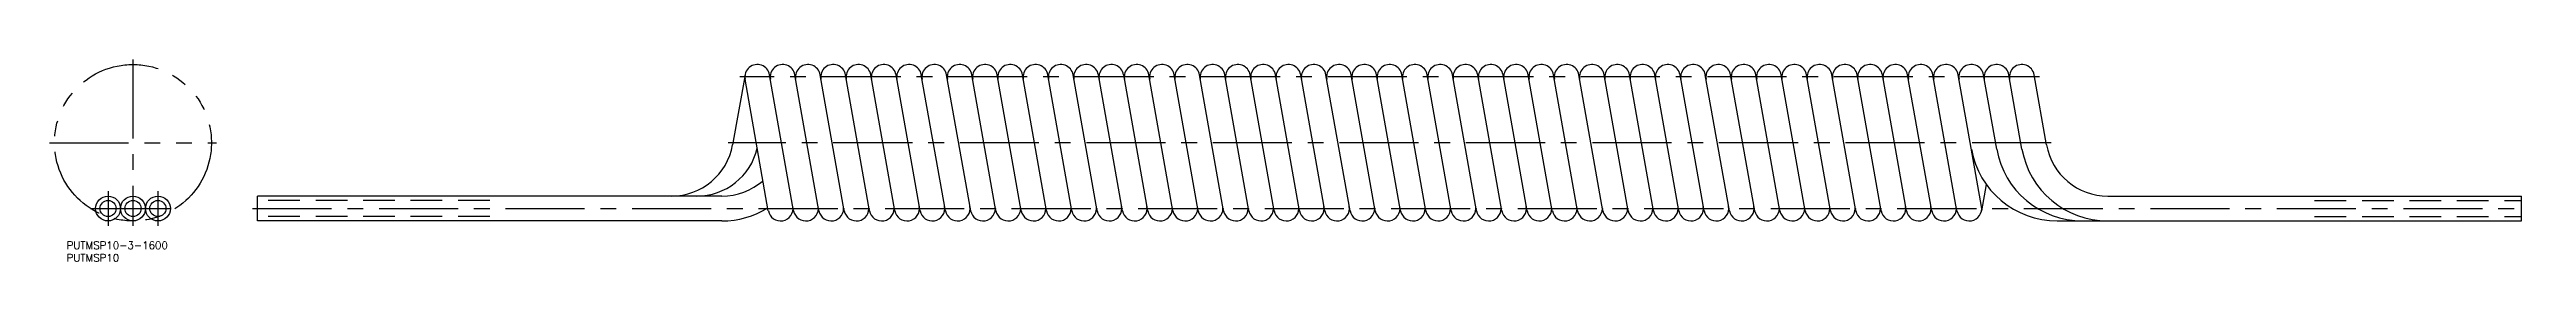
# Model space of a CAD drawing. Extents: x -34 to 961, y -21 to 60.
import ezdxf

# ---------------------------------------------------------------- set-up
doc = ezdxf.new("R2010")
doc.units = 0
for name, pattern in [('CENTER', [50.8, 31.75, -6.35, 6.35, -6.35]), ('DASHED', [19.05, 12.7, -6.35]), ('PHANTOM', [63.5, 31.75, -6.35, 6.35, -6.35, 6.35, -6.35])]:
    doc.linetypes.add(name, pattern=pattern)
doc.layers.get('0').update_dxf_attribs({"linetype": 'CONTINUOUS'})
doc.layers.add('CENTER', color=1, linetype='CENTER')
doc.styles.get("Standard").update_dxf_attribs({"font": 'txt.shx', "height": 3, "bigfont": 'bigfont.shx'})

msp = doc.modelspace()

# ---------------------------------------------------------------- linework, layer by layer
at = {"color": 7, "linetype": 'CONTINUOUS'}
for p, q in [((245.76, 53.87), (240.78, 25.66)), ((255.1, -0.87), (245.76, 52.13)), ((265.26, -0.87), (255.61, 53.87)), ((255.91, 53.87), (255.76, 53)), ((275.41, -0.87), (265.76, 53.87)), ((266.07, 53.87), (265.91, 53)), ((285.57, -0.87), (275.91, 53.87)), ((276.22, 53.87), (276.07, 53)), ((295.72, -0.87), (286.07, 53.87)), ((286.37, 53.87), (286.22, 53)), ((305.87, -0.87), (296.22, 53.87)), ((296.53, 53.87), (296.38, 53)), ((316.03, -0.87), (306.38, 53.87)), ((306.68, 53.87), (306.53, 53)), ((326.18, -0.87), (316.53, 53.87)), ((316.84, 53.87), (316.68, 53)), ((336.34, -0.87), (326.69, 53.87)), ((326.99, 53.87), (326.84, 53)), ((346.49, -0.87), (336.84, 53.87)), ((337.15, 53.87), (336.99, 53)), ((356.65, -0.87), (346.99, 53.87)), ((347.3, 53.87), (347.15, 53)), ((366.8, -0.87), (357.15, 53.87)), ((357.45, 53.87), (357.3, 53)), ((376.95, -0.87), (367.3, 53.87)), ((367.61, 53.87), (367.46, 53)), ((387.11, -0.87), (377.46, 53.87)), ((377.76, 53.87), (377.61, 53)), ((397.26, -0.87), (387.61, 53.87)), ((387.92, 53.87), (387.76, 53)), ((407.42, -0.87), (397.77, 53.87)), ((398.07, 53.87), (397.92, 53)), ((417.57, -0.87), (407.92, 53.87)), ((408.23, 53.87), (408.07, 53)), ((427.73, -0.87), (418.07, 53.87)), ((418.38, 53.87), (418.23, 53)), ((437.88, -0.87), (428.23, 53.87)), ((428.53, 53.87), (428.38, 53)), ((448.03, -0.87), (438.38, 53.87)), ((438.69, 53.87), (438.54, 53)), ((458.19, -0.87), (448.54, 53.87)), ((448.84, 53.87), (448.69, 53)), ((468.34, -0.87), (458.69, 53.87)), ((459, 53.87), (458.84, 53)), ((478.5, -0.87), (468.84, 53.87)), ((469.15, 53.87), (469, 53)), ((488.65, -0.87), (479, 53.87)), ((479.31, 53.87), (479.15, 53)), ((498.81, -0.87), (489.15, 53.87)), ((489.46, 53.87), (489.31, 53)), ((508.96, -0.87), (499.31, 53.87)), ((499.61, 53.87), (499.46, 53)), ((519.11, -0.87), (509.46, 53.87)), ((509.77, 53.87), (509.62, 53)), ((529.27, -0.87), (519.62, 53.87)), ((519.92, 53.87), (519.77, 53)), ((539.42, -0.87), (529.77, 53.87)), ((530.08, 53.87), (529.92, 53)), ((549.58, -0.87), (539.92, 53.87)), ((540.23, 53.87), (540.08, 53)), ((559.73, -0.87), (550.08, 53.87)), ((550.39, 53.87), (550.23, 53)), ((569.88, -0.87), (560.23, 53.87)), ((560.54, 53.87), (560.39, 53)), ((580.04, -0.87), (570.39, 53.87)), ((570.69, 53.87), (570.54, 53)), ((590.19, -0.87), (580.54, 53.87)), ((580.85, 53.87), (580.69, 53)), ((600.35, -0.87), (590.7, 53.87)), ((591, 53.87), (590.85, 53)), ((610.5, -0.87), (600.85, 53.87)), ((601.16, 53.87), (601, 53)), ((620.66, -0.87), (611, 53.87)), ((611.31, 53.87), (611.16, 53)), ((630.81, -0.87), (621.16, 53.87)), ((621.47, 53.87), (621.31, 53)), ((640.96, -0.87), (631.31, 53.87)), ((631.62, 53.87), (631.47, 53)), ((651.12, -0.87), (641.47, 53.87)), ((641.77, 53.87), (641.62, 53)), ((661.27, -0.87), (651.62, 53.87)), ((651.93, 53.87), (651.77, 53)), ((671.43, -0.87), (661.78, 53.87)), ((662.08, 53.87), (661.93, 53)), ((681.58, -0.87), (671.93, 53.87)), ((672.24, 53.87), (672.08, 53)), ((691.74, -0.87), (682.08, 53.87)), ((682.39, 53.87), (682.24, 53)), ((701.89, -0.87), (692.24, 53.87)), ((692.54, 53.87), (692.39, 53)), ((712.04, -0.87), (702.39, 53.87)), ((702.7, 53.87), (702.55, 53)), ((722.2, -0.87), (712.55, 53.87)), ((712.85, 53.87), (712.7, 53)), ((732.35, -0.87), (722.7, 53.87)), ((723.01, 53.87), (722.85, 53)), ((742.2, 0.87), (732.86, 53.87)), ((733.16, 53.87), (733.01, 53)), ((748.29, 23.92), (743.01, 53.87)), ((743.32, 53.87), (743.16, 53)), ((758.44, 23.92), (753.16, 53.87)), ((753.47, 53.87), (753.32, 53)), ((768.29, 25.66), (763.32, 53.87)), ((50, -5), (50, 5)), ((236.47, 5), (50, 5)), ((265.1, 0), (264.95, -0.87)), ((275.26, 0), (275.1, -0.87)), ((285.41, 0), (285.26, -0.87)), ((295.57, 0), (295.41, -0.87)), ((305.72, 0), (305.57, -0.87)), ((315.88, 0), (315.72, -0.87)), ((326.03, 0), (325.88, -0.87)), ((336.18, 0), (336.03, -0.87)), ((346.34, 0), (346.18, -0.87)), ((356.49, 0), (356.34, -0.87)), ((366.65, 0), (366.49, -0.87)), ((376.8, 0), (376.65, -0.87)), ((386.95, 0), (386.8, -0.87)), ((397.11, 0), (396.96, -0.87)), ((407.26, 0), (407.11, -0.87)), ((417.42, 0), (417.26, -0.87)), ((427.57, 0), (427.42, -0.87)), ((437.73, 0), (437.57, -0.87)), ((447.88, 0), (447.73, -0.87)), ((458.03, 0), (457.88, -0.87)), ((468.19, 0), (468.04, -0.87)), ((478.34, 0), (478.19, -0.87)), ((488.5, 0), (488.34, -0.87)), ((498.65, 0), (498.5, -0.87)), ((508.81, 0), (508.65, -0.87)), ((518.96, 0), (518.81, -0.87)), ((529.11, 0), (528.96, -0.87)), ((539.27, 0), (539.12, -0.87)), ((549.42, 0), (549.27, -0.87)), ((559.58, 0), (559.42, -0.87)), ((569.73, 0), (569.58, -0.87)), ((579.89, 0), (579.73, -0.87)), ((590.04, 0), (589.89, -0.87)), ((600.19, 0), (600.04, -0.87)), ((610.35, 0), (610.2, -0.87)), ((620.5, 0), (620.35, -0.87)), ((630.66, 0), (630.5, -0.87)), ((640.81, 0), (640.66, -0.87)), ((650.97, 0), (650.81, -0.87)), ((661.12, 0), (660.97, -0.87)), ((671.27, 0), (671.12, -0.87)), ((681.43, 0), (681.28, -0.87)), ((691.58, 0), (691.43, -0.87)), ((701.74, 0), (701.58, -0.87)), ((711.89, 0), (711.74, -0.87)), ((722.05, 0), (721.89, -0.87)), ((732.2, 0), (732.05, -0.87)), ((744.07, 9.73), (742.2, -0.87)), ((792.91, 5), (959, 5)), ((959, -5), (959, 5)), ((236.47, -5), (50, -5)), ((772.6, -5), (959, -5))]:
    msp.add_line(p, q, dxfattribs=at)
at = {"color": 3, "linetype": 'PHANTOM'}
msp.add_line((-33.5, 26.5), (33.5, 26.5), dxfattribs=at)
at = {"color": 3, "linetype": 'DASHED'}
for p, q in [((143.24, 3.25), (50, 3.25)), ((875.96, 3.25), (959, 3.25)), ((143.24, -3.25), (50, -3.25)), ((875.96, -3.25), (959, -3.25))]:
    msp.add_line(p, q, dxfattribs=at)
at = {"color": 3, "linetype": 'PHANTOM'}
msp.add_circle((0, 26.5), 31.5, dxfattribs=at)
at = {"color": 7, "linetype": 'CONTINUOUS'}
for centre, radius in [((-10, 0), 5), ((-10, 0), 3.25), ((0, 0), 5), ((0, 0), 3.25), ((10, 0), 5), ((10, 0), 3.25)]:
    msp.add_circle(centre, radius, dxfattribs=at)
for centre, radius, start, end in [((250.68, 53), 5, 10, 190), ((260.84, 53), 5, 10, 190), ((270.99, 53), 5, 10, 190), ((281.14, 53), 5, 10, 190), ((291.3, 53), 5, 10, 190), ((301.45, 53), 5, 10, 190), ((311.61, 53), 5, 10, 190), ((321.76, 53), 5, 10, 190), ((331.92, 53), 5, 10, 190), ((342.07, 53), 5, 10, 190), ((352.22, 53), 5, 10, 190), ((362.38, 53), 5, 10, 190), ((372.53, 53), 5, 10, 190), ((382.69, 53), 5, 10, 190), ((392.84, 53), 5, 10, 190), ((403, 53), 5, 10, 190), ((413.15, 53), 5, 10, 190), ((423.3, 53), 5, 10, 190), ((433.46, 53), 5, 10, 190), ((443.61, 53), 5, 10, 190), ((453.77, 53), 5, 10, 190), ((463.92, 53), 5, 10, 190), ((474.08, 53), 5, 10, 190), ((484.23, 53), 5, 10, 190), ((494.38, 53), 5, 10, 190), ((504.54, 53), 5, 10, 190), ((514.69, 53), 5, 10, 190), ((524.85, 53), 5, 10, 190), ((535, 53), 5, 10, 190), ((545.16, 53), 5, 10, 190), ((555.31, 53), 5, 10, 190), ((565.46, 53), 5, 10, 190), ((575.62, 53), 5, 10, 190), ((585.77, 53), 5, 10, 190), ((595.93, 53), 5, 10, 190), ((606.08, 53), 5, 10, 190), ((616.23, 53), 5, 10, 190), ((626.39, 53), 5, 10, 190), ((636.54, 53), 5, 10, 190), ((646.7, 53), 5, 10, 190), ((656.85, 53), 5, 10, 190), ((667.01, 53), 5, 10, 190), ((677.16, 53), 5, 10, 190), ((687.31, 53), 5, 10, 190), ((697.47, 53), 5, 10, 190), ((707.62, 53), 5, 10, 190), ((717.78, 53), 5, 10, 190), ((727.93, 53), 5, 10, 190), ((738.09, 53), 5, 10, 190), ((748.24, 53), 5, 10, 190), ((758.39, 53), 5, 10, 190), ((216.16, 30), 25, 270, 350), ((226.32, 30), 25, 270, 346.85494), ((772.6, 30), 35, 190, 270), ((782.76, 30), 35, 190, 270), ((792.91, 30), 35, 190, 270), ((792.91, 30), 25, 190, 270), ((236.47, 30), 25, 270, 311.29957), ((236.47, 30), 35, 270, 301.78227), ((260.03, 0), 5, 190, 10), ((270.18, 0), 5, 190, 10), ((280.34, 0), 5, 190, 10), ((290.49, 0), 5, 190, 10), ((300.64, 0), 5, 190, 10), ((310.8, 0), 5, 190, 10), ((320.95, 0), 5, 190, 10), ((331.11, 0), 5, 190, 10), ((341.26, 0), 5, 190, 10), ((351.42, 0), 5, 190, 10), ((361.57, 0), 5, 190, 10), ((371.72, 0), 5, 190, 10), ((381.88, 0), 5, 190, 10), ((392.03, 0), 5, 190, 10), ((402.19, 0), 5, 190, 10), ((412.34, 0), 5, 190, 10), ((422.49, 0), 5, 190, 10), ((432.65, 0), 5, 190, 10), ((442.8, 0), 5, 190, 10), ((452.96, 0), 5, 190, 10), ((463.11, 0), 5, 190, 10), ((473.27, 0), 5, 190, 10), ((483.42, 0), 5, 190, 10), ((493.57, 0), 5, 190, 10), ((503.73, 0), 5, 190, 10), ((513.88, 0), 5, 190, 10), ((524.04, 0), 5, 190, 10), ((534.19, 0), 5, 190, 10), ((544.35, 0), 5, 190, 10), ((554.5, 0), 5, 190, 10), ((564.65, 0), 5, 190, 10), ((574.81, 0), 5, 190, 10), ((584.96, 0), 5, 190, 10), ((595.12, 0), 5, 190, 10), ((605.27, 0), 5, 190, 10), ((615.43, 0), 5, 190, 10), ((625.58, 0), 5, 190, 10), ((635.73, 0), 5, 190, 10), ((645.89, 0), 5, 190, 10), ((656.04, 0), 5, 190, 10), ((666.2, 0), 5, 190, 10), ((676.35, 0), 5, 190, 10), ((686.51, 0), 5, 190, 10), ((696.66, 0), 5, 190, 10), ((706.81, 0), 5, 190, 10), ((716.97, 0), 5, 190, 10), ((727.12, 0), 5, 190, 10), ((737.28, 0), 5, 190, 10)]:
    msp.add_arc(centre, radius, start, end, dxfattribs=at)
at = {"layer": 'CENTER', "color": 1, "linetype": 'CENTER'}
for p, q in [((0, 60), (0, -7)), ((765.47, 53), (243.6, 53)), ((770.14, 26.5), (238.93, 26.5)), ((-17, 0), (17, 0)), ((-10, 7), (-10, -7)), ((10, 7), (10, -7)), ((48, 0), (961, 0))]:
    msp.add_line(p, q, dxfattribs=at)

# ---------------------------------------------------------------- texts
at = {"color": 7, "linetype": 'CONTINUOUS'}
for s, p in [('PUTMSP10-3-1600', (-26.63, -16.32)), ('PUTMSP10', (-26.63, -21.32))]:
    msp.add_text(s, height=3, dxfattribs=at).set_placement(p)

doc.saveas('drawing.dxf')
